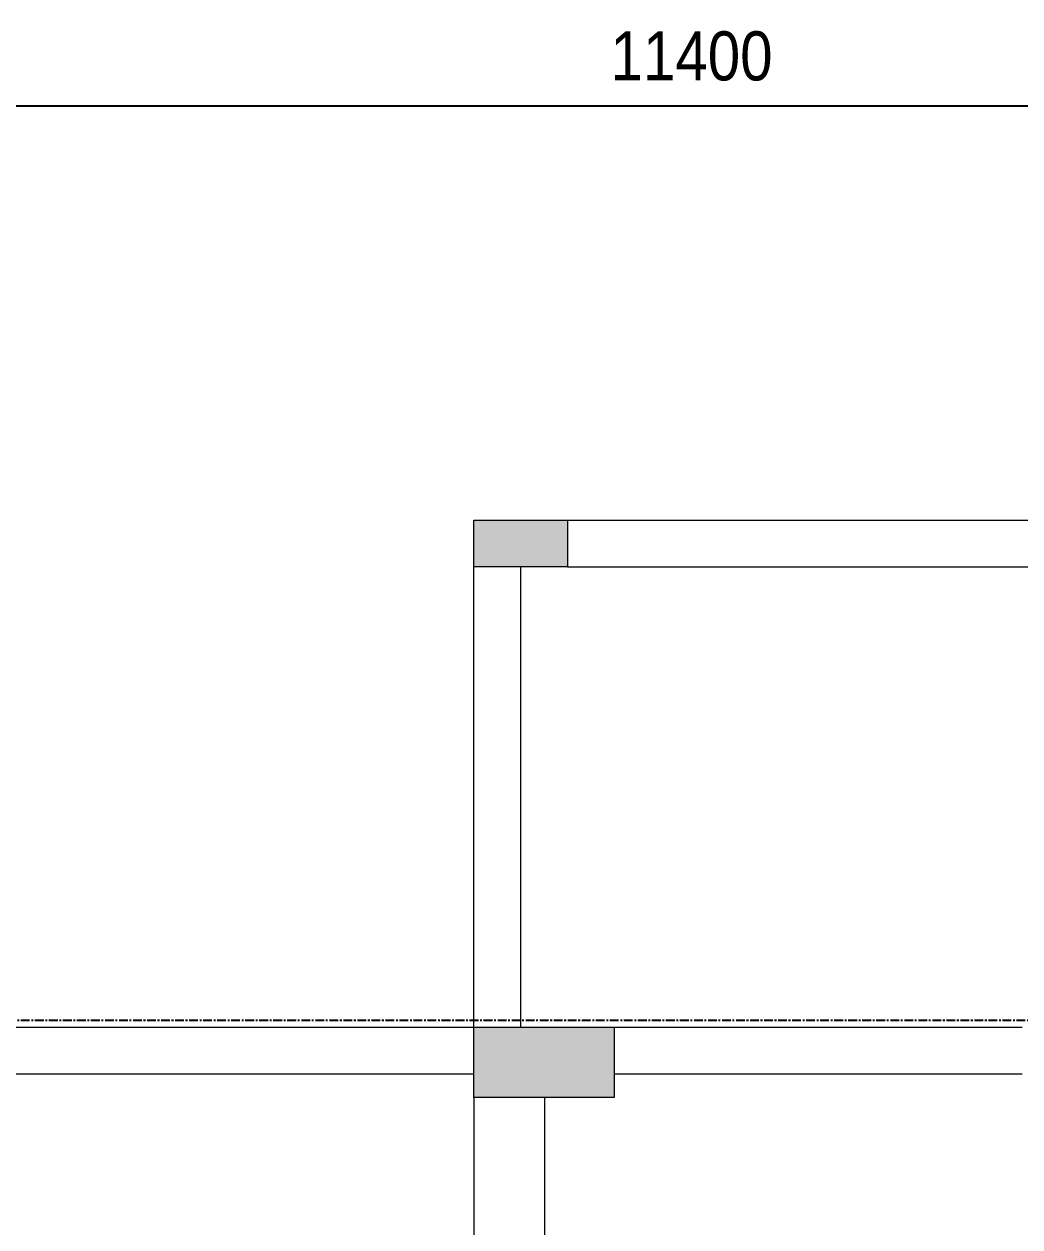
# Model space of a CAD drawing. Header units: millimetres. Extents: x -153298 to 620751, y -313239 to 250031.
# Drawn here: x 69729 to 73990, y -82828 to -77681 of the extents above; entities that cross this region are included whole.
import ezdxf

# ---------------------------------------------------------------- set-up
doc = ezdxf.new("R2010")
doc.units = ezdxf.units.MM
doc.linetypes.add('CENTER', pattern=[2, 1.25, -0.25, 0.25, -0.25])
doc.linetypes.add('XKITLINE00', pattern=[0])
doc.layers.get('DEFPOINTS').update_dxf_attribs({"color": 250})
doc.layers.add('000 - EXISTING_CONCRETE_MAIN_COLOR_1', color=1, linetype='Continuous')
doc.layers.add('S-DIM', color=7, linetype='Continuous')
doc.layers.add('Part', color=2, linetype='Continuous', lineweight=0)
doc.styles.add('ROMANS', font='arial.ttf', dxfattribs={"width": 0.85})
doc.dimstyles.new('Dim-Cen', dxfattribs={"dimtxt": 3, "dimasz": 1, "dimexe": 0, "dimexo": 2.5, "dimgap": 1.5, "dimtad": 1, "dimdec": 0, "dimzin": 1, "dimdsep": 46, "dimtxsty": 'ROMANS', "dimblk": 'CEN1', "dimcen": 0.09, "dimclrd": 1, "dimclre": 250, "dimclrt": 3, "dimadec": 0, "dimazin": 0, "dimtfac": 1, "dimtdec": 0, "dimtofl": 0, "dimtmove": 2, "dimatfit": 3, "dimfxl": 1, "dimtfill": 1, "dimtfillclr": 256, "dimtolj": 1, "dimtzin": 0, "dimarcsym": 0})

# ---------------------------------------------------------------- blocks, each defined once
blk = doc.blocks.new('*A8483')
at = {"layer": 'Part'}
blk.add_hatch(color=256, dxfattribs=at).paths.add_polyline_path([(488.15, 162.34), (488.15, 164.74), (492.95, 164.74), (492.95, 162.34)], flags=17)
blk = doc.blocks.new('*A8685')
at = {"layer": 'Part'}
blk.add_hatch(color=256, dxfattribs=at).paths.add_polyline_path([(488.15, 180.5), (488.15, 182.1), (491.35, 182.1), (491.35, 180.5)], flags=17)
blk = doc.blocks.new('*A21352055')
at = {"layer": '000 - EXISTING_CONCRETE_MAIN_COLOR_1', "linetype": 'XKITLINE00', "lineweight": 0}
for p, q in [((491.350427, 182.099934), (507.198427, 182.099934)), ((491.350427, 180.499934), (507.198427, 180.499934))]:
    blk.add_line(p, q, dxfattribs=at)
blk = doc.blocks.new('*A21872107')
at = {"layer": '000 - EXISTING_CONCRETE_MAIN_COLOR_1', "linetype": 'XKITLINE00', "lineweight": 0}
for p, q in [((488.160418, 140.179979), (488.160418, 162.339977)), ((490.560418, 162.339977), (490.560418, 140.179979)), ((490.560418, 140.179979), (490.550408, 140.179979))]:
    blk.add_line(p, q, dxfattribs=at)
blk = doc.blocks.new('*A23232243')
at = {"layer": 'Part', "linetype": 'XKITLINE00', "lineweight": 0}
for p, q in [((488.150427, 164.739977), (492.950427, 164.739977)), ((488.150427, 162.339977), (488.150427, 164.739977)), ((492.950427, 164.739977), (492.950427, 162.339977)), ((492.950427, 162.339977), (488.150427, 162.339977))]:
    blk.add_line(p, q, dxfattribs=at)
blk = doc.blocks.new('*A23252245')
at = {"layer": 'Part', "linetype": 'XKITLINE00', "lineweight": 0}
for p, q in [((488.150427, 182.099934), (491.350427, 182.099934)), ((488.150427, 180.499934), (488.150427, 182.099934)), ((491.350427, 182.099934), (491.350427, 180.499934)), ((491.350427, 180.499934), (488.150427, 180.499934))]:
    blk.add_line(p, q, dxfattribs=at)
blk = doc.blocks.new('*A23382258')
at = {"layer": '000 - EXISTING_CONCRETE_MAIN_COLOR_1', "linetype": 'XKITLINE00', "lineweight": 0}
for p, q in [((488.150427, 164.739977), (488.150427, 180.499934)), ((489.750427, 164.739977), (489.750427, 180.499934))]:
    blk.add_line(p, q, dxfattribs=at)
blk = doc.blocks.new('*A23412261')
at = {"layer": '000 - EXISTING_CONCRETE_MAIN_COLOR_1', "linetype": 'XKITLINE00', "lineweight": 0}
for p, q in [((442.008418, 164.739977), (488.150427, 164.739977)), ((492.950427, 164.739977), (506.918427, 164.739977)), ((442.008418, 163.139977), (488.150427, 163.139977)), ((492.950427, 163.139977), (506.918427, 163.139977))]:
    blk.add_line(p, q, dxfattribs=at)
blk = doc.blocks.new('CEN1')
at = {"color": 1}
for p, q in [((0, 1.5), (0, -1.5)), ((1.5, 0), (-1.5, 0))]:
    blk.add_line(p, q, dxfattribs=at)
at = {"color": 3}
blk.add_circle((0, 0), 0.75, dxfattribs=at)
blk = doc.blocks.new('*D4750')
at = {"layer": 'DEFPOINTS', "color": 0, "transparency": 16777216}
for p in [(78285.3, -78031.1), (66885.3, -79256.2), (78285.3, -79256.2)]:
    blk.add_point(p, dxfattribs=at)
at = {"layer": 'S-DIM', "color": 250, "lineweight": -2, "transparency": 16777216}
for p, q in [((66885.3, -79081.2), (66885.3, -78031.1)), ((78285.3, -79081.2), (78285.3, -78031.1))]:
    blk.add_line(p, q, dxfattribs=at)
at = {"layer": 'S-DIM', "color": 1, "lineweight": -2, "transparency": 16777216}
blk.add_line((66955.3, -78031.1), (78215.3, -78031.1), dxfattribs=at)
at = {"layer": 'S-DIM', "color": 1, "lineweight": -2, "transparency": 16777216, "xscale": 70, "yscale": 70, "zscale": 70, "rotation": 180}
blk.add_blockref('CEN1', (66885.3, -78031.1), dxfattribs=at)
at = {"layer": 'S-DIM', "color": 1, "lineweight": -2, "transparency": 16777216, "xscale": 70, "yscale": 70, "zscale": 70}
blk.add_blockref('CEN1', (78285.3, -78031.1), dxfattribs=at)
at = {"layer": 'S-DIM', "color": 3, "transparency": 16777216, "insert": (72585.3, -77818.8), "char_height": 210, "attachment_point": 5, "style": 'ROMANS', "bg_fill": 3, "box_fill_scale": 1.1, "bg_fill_color": 256, "bg_fill_true_color": 13158600, "bg_fill_transparency": 0}
blk.add_mtext('\\A1;11400', dxfattribs=at)

msp = doc.modelspace()

# ---------------------------------------------------------------- linework, layer by layer
at = {"color": 1, "linetype": 'CENTER', "ltscale": 30}
msp.add_line((63655.7799, -81943.9241), (94680.1276, -81943.9241), dxfattribs=at)

# ---------------------------------------------------------------- block references
at = {"lineweight": 0, "xscale": 125, "yscale": 125, "zscale": 125}
for name in ['*A23252245', '*A8685', '*A21352055', '*A23382258', '*A23412261', '*A23232243', '*A8483', '*A21872107']:
    msp.add_blockref(name, (10635.4858, -102566.4181), dxfattribs=at)

# ---------------------------------------------------------------- dimensions: what is measured, and where the dimension line sits
at = {"layer": 'S-DIM'}
dim = msp.add_linear_dim(base=(78285.2892, -78031.0592), p1=(66885.2892, -79256.1802), p2=(78285.2892, -79256.1802), dimstyle='Dim-Cen', override={"dimscale": 70}, dxfattribs=at)
dim.commit()
dim.dimension.update_dxf_attribs({"geometry": '*D4750', "text_midpoint": (72585.2892, -77818.8389)})

doc.saveas('drawing.dxf')
